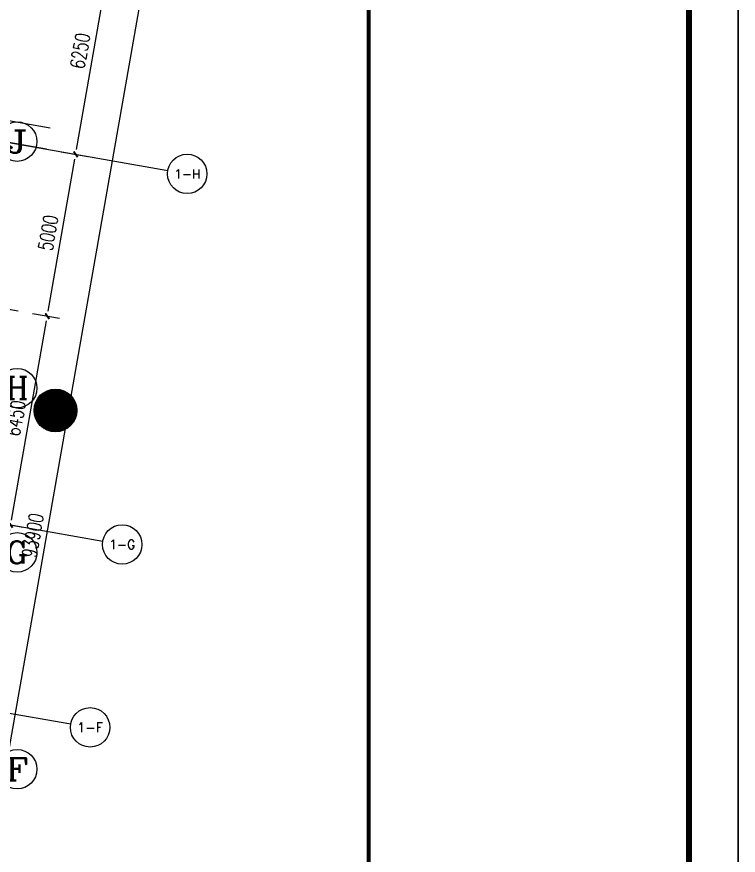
# Model space of a CAD drawing. Header units: millimetres. Extents: x 12325263 to 13848842, y -1463133 to 573208.
# Drawn here: x 12626884 to 12648842, y -1107104 to -1081586 of the extents above; entities that cross this region are included whole.
import ezdxf
from ezdxf.enums import TextEntityAlignment as Align

# ---------------------------------------------------------------- set-up
doc = ezdxf.new("R2010")
doc.units = ezdxf.units.MM
doc.header["$LTSCALE"] = 1000
doc.linetypes.add('DOTE', pattern=[2.42, 2, -0.2, 0.02, -0.2])
for name, color, linetype in [('A-AXIS', 16, 'DOTE'), ('A-COLS', 6, 'Continuous'), ('A_WALL(防火墙)', 151, 'Continuous'), ('AXIS', 3, 'Continuous'), ('AXIS_TEXT', 7, 'Continuous'), ('PUB_HATCH', 8, 'Continuous'), ('TITLIN', 7, 'Continuous'), ('TITLIN1', 7, 'Continuous')]:
    doc.layers.add(name, color=color, linetype=linetype)
doc.styles.add('_TCH_AXIS', font='COMPLEX', dxfattribs={"bigfont": 'GBCBIG'})
doc.styles.add('_TCH_DIM_T3', font='SIMPLEX.shx', dxfattribs={"width": 0.705882, "bigfont": 'GBCBIG.shx'})
doc.styles.add('ACHT', font='simhei.ttf')
doc.styles.add('COMPLEX', font='COMPLEX')
doc.styles.add('TITXC', font='simhei.ttf')
doc.styles.add('TITXV', font='', dxfattribs={"width": 0.7})
doc.styles.get('TITXV').set_extended_font_data('SimSun')
doc.dimstyles.new('_TCH_ARCH&&150', dxfattribs={"dimtxt": 446.25, "dimasz": 150, "dimexe": 375, "dimexo": 450, "dimgap": 189.375, "dimtad": 1, "dimdec": 0, "dimzin": 0, "dimdsep": 46, "dimtxsty": '_TCH_DIM_T3', "dimblk": 'asdggshdfhsg_ArchTick', "dimcen": 0.09, "dimclrt": 7, "dimazin": 2, "dimtfac": 1, "dimtdec": 0, "dimtix": 1, "dimtmove": 2, "dimatfit": 3, "dimfxl": 1, "dimtolj": 1, "dimtzin": 0, "dimarcsym": 0})

# ---------------------------------------------------------------- blocks, each defined once
blk = doc.blocks.new('TITLEA0')
at = {"layer": 'TITLIN', "const_width": 80}
blk.add_lwpolyline([(-6500, 78726), (-6500, 21532)], dxfattribs=at)
blk = doc.blocks.new('横向图框_A0')
at = {"layer": 'TITLIN1'}
blk.add_lwpolyline([(0, 0), (1189, 0), (1189, 841), (0, 841)], close=True, dxfattribs=at)
at = {"layer": 'TITLIN1', "const_width": 1.2}
blk.add_lwpolyline([(25, 10), (1179, 10), (1179, 831), (25, 831)], close=True, dxfattribs=at)
blk.add_lwpolyline([(25, 10), (1179, 10), (1179, 831), (25, 831)], close=True, dxfattribs=at)
at = {"xscale": 0.01, "yscale": 0.01, "zscale": 0.01}
blk.add_blockref('TITLEA0', (1179, 18.79), dxfattribs=at)
at = {"style": 'TITXV', "width": 0.8}
for tag, p in [('智能化', (9.38, 781)), ('暖通', (3.13, 781)), ('给排水', (15.63, 705)), ('建筑', (3.13, 705)), ('结构', (9.38, 705)), ('电气', (21.88, 705))]:
    blk.add_attdef(tag, text='', height=2.5, rotation=90, dxfattribs=at).set_placement(p, align=Align.MIDDLE_CENTER)
for tag, height, style, p in [('总工程师', 3, 'ACHT', (1143.11, 210.3)), ('审定', 3, 'ACHT', (1143.11, 202.3)), ('审核', 3, 'ACHT', (1143.11, 194.3)), ('设计总负责人1', 3, 'ACHT', (1143.11, 186.3)), ('设计总负责人2', 3, 'ACHT', (1143.11, 178.3)), ('设计总负责人3', 3, 'ACHT', (1143.11, 170.3)), ('专业负责人1', 3, 'ACHT', (1143.11, 162.3)), ('专业负责人2', 3, 'ACHT', (1143.11, 154.3)), ('专业负责人3', 3, 'ACHT', (1143.11, 146.3)), ('校核1', 3, 'ACHT', (1143.11, 138.3)), ('校核2', 3, 'ACHT', (1143.11, 130.3)), ('设计1', 3, 'ACHT', (1143.11, 122.3)), ('设计2', 3, 'ACHT', (1143.11, 114.3)), ('工程编号', 3, 'TITXC', (1142.31, 74.79)), ('专业', 3, 'TITXC', (1170.43, 74.79)), ('设计阶段', 3, 'TITXC', (1155.54, 67.78)), ('图号', 5, 'TITXC', (1140.34, 32.75)), ('出图日期', 3, 'ACHT', (1144.35, 24.29))]:
    blk.add_attdef(tag, text='', height=height, dxfattribs=dict(style=style)).set_placement(p, align=Align.MIDDLE_CENTER)
at = {"style": 'TITXC', "flags": 1}
for tag, height, p in [('建设单位', 3, (1149.82, 102.29)), ('工程名称', 3, (1149.82, 86.29)), ('图纸名称', 5, (1149.82, 51.04))]:
    blk.add_attdef(tag, text='', height=height, dxfattribs=at).set_placement(p, align=Align.MIDDLE_CENTER)
at = {"style": 'ACHT', "width": 0.8}
for tag, p in [('版本号', (1172.76, 32.79)), ('序号', (1172.76, 24.29))]:
    blk.add_attdef(tag, text='', height=3, dxfattribs=at).set_placement(p, align=Align.MIDDLE_CENTER)
blk = doc.blocks.new('*U20')
blk.add_blockref('横向图框_A0', (0, 0))
blk = doc.blocks.new('A$C15443CC7')
at = {"xscale": 150, "yscale": 150, "zscale": 150}
blk.add_blockref('*U20', (0, 0), dxfattribs=at)
blk = doc.blocks.new('_AXISO')
blk.add_circle((0, 0), 0.5)
at = {"layer": 'AXIS_TEXT', "style": 'COMPLEX', "width": 1.041667}
blk.add_attdef('A', text='', height=0.56, dxfattribs=at).set_placement((-0.25, -0.28), (0.25, -0.28), align=Align.FIT)
blk = doc.blocks.new('asdggshdfhsg_ArchTick')
at = {"color": 0, "linetype": 'ByBlock', "const_width": 0.4}
blk.add_lwpolyline([(-0.5, -0.5), (0.5, 0.5)], dxfattribs=at)
blk = doc.blocks.new('*D5440')
at = {"layer": 'AXIS', "color": 0, "lineweight": -2, "transparency": 16777216}
for p, q in [((30691, 89948), (32623, 89608)), ((16040, -2664), (32227, 89526)), ((14452, -2538), (16384, -2877))]:
    blk.add_line(p, q, dxfattribs=at)
at = {"layer": 'Defpoints', "color": 0, "transparency": 16777216}
for p in [(30248, 90025), (32253, 89673), (14009, -2460)]:
    blk.add_point(p, dxfattribs=at)
at = {"layer": 'AXIS', "color": 0, "lineweight": -2, "transparency": 16777216, "xscale": 150, "yscale": 150, "zscale": 150}
for p, rotation in [((32253, 89673), 80.04131921271002), ((16015, -2812), 260.04131921271)]:
    blk.add_blockref('asdggshdfhsg_ArchTick', p, dxfattribs=dict(at, rotation=rotation))
at = {"layer": 'AXIS', "color": 7, "transparency": 16777216, "insert": (23728, 43502), "char_height": 446.2, "attachment_point": 5, "rotation": 80.0413, "style": '_TCH_DIM_T3'}
blk.add_mtext('\\A1;93900', dxfattribs=at)
blk = doc.blocks.new('*D5446')
at = {"layer": 'AXIS', "color": 0, "lineweight": -2, "transparency": 16777216}
for p, q in [((22606, 43902), (23423, 43759)), ((22102, 38406), (23027, 43676)), ((21629, 38337), (22446, 38194))]:
    blk.add_line(p, q, dxfattribs=at)
at = {"layer": 'Defpoints', "color": 0, "transparency": 16777216}
for p in [(22163, 43980), (23053, 43824), (21186, 38415)]:
    blk.add_point(p, dxfattribs=at)
at = {"layer": 'AXIS', "color": 0, "lineweight": -2, "transparency": 16777216, "xscale": 150, "yscale": 150, "zscale": 150}
for p, rotation in [((23053, 43824), 80.04131921271004), ((22076, 38259), 260.0413192127101)]:
    blk.add_blockref('asdggshdfhsg_ArchTick', p, dxfattribs=dict(at, rotation=rotation))
at = {"layer": 'AXIS', "color": 7, "transparency": 16777216, "insert": (22158, 41112), "char_height": 446.2, "attachment_point": 5, "rotation": 80.0413, "style": '_TCH_DIM_T3'}
blk.add_mtext('\\A1;5650', dxfattribs=at)
blk = doc.blocks.new('*D5447')
at = {"layer": 'AXIS', "color": 0, "lineweight": -2, "transparency": 16777216}
for p, q in [((23079, 43971), (24143, 50029)), ((23722, 50255), (24538, 50111)), ((22606, 43902), (23423, 43759))]:
    blk.add_line(p, q, dxfattribs=at)
at = {"layer": 'Defpoints', "color": 0, "transparency": 16777216}
for p in [(23279, 50333), (24169, 50176), (22163, 43980)]:
    blk.add_point(p, dxfattribs=at)
at = {"layer": 'AXIS', "color": 0, "lineweight": -2, "transparency": 16777216, "xscale": 150, "yscale": 150, "zscale": 150}
for p, rotation in [((24169, 50176), 80.04131921271002), ((23053, 43824), 260.04131921271)]:
    blk.add_blockref('asdggshdfhsg_ArchTick', p, dxfattribs=dict(at, rotation=rotation))
at = {"layer": 'AXIS', "color": 7, "transparency": 16777216, "insert": (23205, 47071), "char_height": 446.2, "attachment_point": 5, "rotation": 80.0413, "style": '_TCH_DIM_T3'}
blk.add_mtext('\\A1;6450', dxfattribs=at)
blk = doc.blocks.new('*D5448')
at = {"layer": 'AXIS', "color": 0, "lineweight": -2, "transparency": 16777216}
for p, q in [((24587, 55179), (25403, 55036)), ((24195, 50324), (25007, 54953)), ((23722, 50255), (24538, 50111))]:
    blk.add_line(p, q, dxfattribs=at)
at = {"layer": 'Defpoints', "color": 0, "transparency": 16777216}
for p in [(24143, 55257), (25033, 55101), (23279, 50333)]:
    blk.add_point(p, dxfattribs=at)
at = {"layer": 'AXIS', "color": 0, "lineweight": -2, "transparency": 16777216, "xscale": 150, "yscale": 150, "zscale": 150}
for p, rotation in [((25033, 55101), 80.04131921271004), ((24169, 50176), 260.0413192127101)]:
    blk.add_blockref('asdggshdfhsg_ArchTick', p, dxfattribs=dict(at, rotation=rotation))
at = {"layer": 'AXIS', "color": 7, "transparency": 16777216, "insert": (24195, 52710), "char_height": 446.2, "attachment_point": 5, "rotation": 80.0413, "style": '_TCH_DIM_T3'}
blk.add_mtext('\\A1;5000', dxfattribs=at)
blk = doc.blocks.new('*D5449')
at = {"layer": 'AXIS', "color": 0, "lineweight": -2, "transparency": 16777216}
for p, q in [((25667, 61335), (26484, 61192)), ((25059, 55249), (26088, 61109)), ((24587, 55179), (25403, 55036))]:
    blk.add_line(p, q, dxfattribs=at)
at = {"layer": 'Defpoints', "color": 0, "transparency": 16777216}
for p in [(25224, 61413), (26114, 61257), (24143, 55257)]:
    blk.add_point(p, dxfattribs=at)
at = {"layer": 'AXIS', "color": 0, "lineweight": -2, "transparency": 16777216, "xscale": 150, "yscale": 150, "zscale": 150}
for p, rotation in [((26114, 61257), 80.04131921271001), ((25033, 55101), 260.04131921271)]:
    blk.add_blockref('asdggshdfhsg_ArchTick', p, dxfattribs=dict(at, rotation=rotation))
at = {"layer": 'AXIS', "color": 7, "transparency": 16777216, "insert": (25168, 58250), "char_height": 446.2, "attachment_point": 5, "rotation": 80.0413, "style": '_TCH_DIM_T3'}
blk.add_mtext('\\A1;6250', dxfattribs=at)
blk = doc.blocks.new('qlzw')
at = {"layer": 'AXIS'}
ref = blk.add_blockref('_AXISO', (12493466.8, 1046489.8), dxfattribs=dict(at, xscale=1200, yscale=1200, zscale=1200))
ref.add_attrib('A', 'J', dxfattribs={"layer": 'AXIS_TEXT', "height": 678.8, "style": '_TCH_AXIS', "width": 1.909091}).set_placement((12493127.4, 1046150.3), (12493806.2, 1046150.3), align=Align.FIT)
ref = blk.add_blockref('_AXISO', (12493466.8, 1038989.8), dxfattribs=dict(at, xscale=1200, yscale=1200, zscale=1200))
ref.add_attrib('A', 'H', dxfattribs={"layer": 'AXIS_TEXT', "height": 678.8, "style": '_TCH_AXIS', "width": 1.05}).set_placement((12493127.4, 1038650.3), (12493806.2, 1038650.3), align=Align.FIT)
ref = blk.add_blockref('_AXISO', (12493466.8, 1033989.8), dxfattribs=dict(at, xscale=1200, yscale=1200, zscale=1200))
ref.add_attrib('A', 'G', dxfattribs={"layer": 'AXIS_TEXT', "height": 678.8, "style": '_TCH_AXIS', "width": 1.166667}).set_placement((12493127.4, 1033650.3), (12493806.2, 1033650.3), align=Align.FIT)
ref = blk.add_blockref('_AXISO', (12493466.8, 1027389.8), dxfattribs=dict(at, xscale=1200, yscale=1200, zscale=1200))
ref.add_attrib('A', 'F', dxfattribs={"layer": 'AXIS_TEXT', "height": 678.8, "style": '_TCH_AXIS', "width": 1.3125}).set_placement((12493127.4, 1027050.3), (12493806.2, 1027050.3), align=Align.FIT)
blk = doc.blocks.new('_YZH')
blk.add_circle((0, 0), 0.5)
at = {"layer": 'PUB_HATCH', "const_width": 0.5}
blk.add_lwpolyline([(-0.25, 0, 1), (0.25, 0, 1)], format="xyb", close=True, dxfattribs=at)
blk = doc.blocks.new('asdfassdfg')
at = {"layer": 'A-COLS', "xscale": 1300, "yscale": 1300, "zscale": 1300}
blk.add_blockref('_YZH', (16613, 71020), dxfattribs=at)
blk = doc.blocks.new('asdfadfgsdg')
at = {"layer": 'A-AXIS'}
for p, q in [((24255.8, 55897.5), (4090.7, 59438.1)), ((24143.4, 55257.3), (3978.3, 58797.9)), ((23278.7, 50332.6), (3113.6, 53873.3))]:
    blk.add_line(p, q, dxfattribs=at)
at = {"layer": 'AXIS'}
for p, q in [((21711.8, 55684.2), (27838.6, 54608.4)), ((19731.6, 44406.7), (25858.5, 43331)), ((18754.5, 38841.9), (24881.4, 37766.1))]:
    blk.add_line(p, q, dxfattribs=at)
ref = blk.add_blockref('_AXISO', (28429.6, 54504.7), dxfattribs=dict(at, xscale=1200, yscale=1200, zscale=1200))
ref.add_attrib('A', '1-H', dxfattribs={"layer": 'AXIS_TEXT', "height": 273.43, "style": '_TCH_AXIS'}).set_placement((28032.5, 54368), (28826.7, 54368), align=Align.FIT)
ref = blk.add_blockref('_AXISO', (26449.4, 43227.2), dxfattribs=dict(at, xscale=1200, yscale=1200, zscale=1200))
ref.add_attrib('A', '1-G', dxfattribs={"layer": 'AXIS_TEXT', "height": 281.67, "style": '_TCH_AXIS'}).set_placement((26053.8, 43086.4), (26845.1, 43086.4), align=Align.FIT)
ref = blk.add_blockref('_AXISO', (25472.3, 37662.3), dxfattribs=dict(at, xscale=1200, yscale=1200, zscale=1200))
ref.add_attrib('A', '1-F', dxfattribs={"layer": 'AXIS_TEXT', "height": 290.39, "style": '_TCH_AXIS'}).set_placement((25078.2, 37517.1), (25866.5, 37517.1), align=Align.FIT)
for p1, p2, distance, picture, middle in [((14009.2, -2459.8), (30248.1, 90025.4), -2036, '*D5440', (23727.7, 43502)), ((24143.4, 55257.3), (25224.2, 61413.1), -903.6, '*D5449', (25167.5, 58250.2)), ((23278.7, 50332.6), (24143.4, 55257.3), -903.6, '*D5448', (24194.8, 52710)), ((22163.2, 43979.8), (23278.7, 50332.6), -903.6, '*D5447', (23204.7, 47071.3)), ((21186.1, 38414.9), (22163.2, 43979.8), -903.6, '*D5446', (22158.4, 41112.4))]:
    dim = blk.add_aligned_dim(p1=p1, p2=p2, distance=distance, dimstyle='_TCH_ARCH&&150', dxfattribs=at)
    dim.commit()
    dim.dimension.update_dxf_attribs({"geometry": picture, "text_midpoint": middle})

msp = doc.modelspace()

# ---------------------------------------------------------------- linework, layer by layer
at = {"layer": 'PUB_HATCH'}
msp.add_lwpolyline([(12468841.6, -983133), (12648841.6, -983133), (12648841.6, -1213133), (12468841.6, -1213133)], close=True, dxfattribs=at)

# ---------------------------------------------------------------- block references
for name, p in [('A$C15443CC7', (12470491.6, -1158608)), ('asdfadfgsdg', (12603643.4, -1140874)), ('asdfassdfg', (12611446.8, -1164586.8))]:
    msp.add_blockref(name, p)
at = {"layer": 'A_WALL(防火墙)'}
msp.add_blockref('qlzw', (133430, -2131876.5), dxfattribs=at)

doc.saveas('drawing.dxf')
